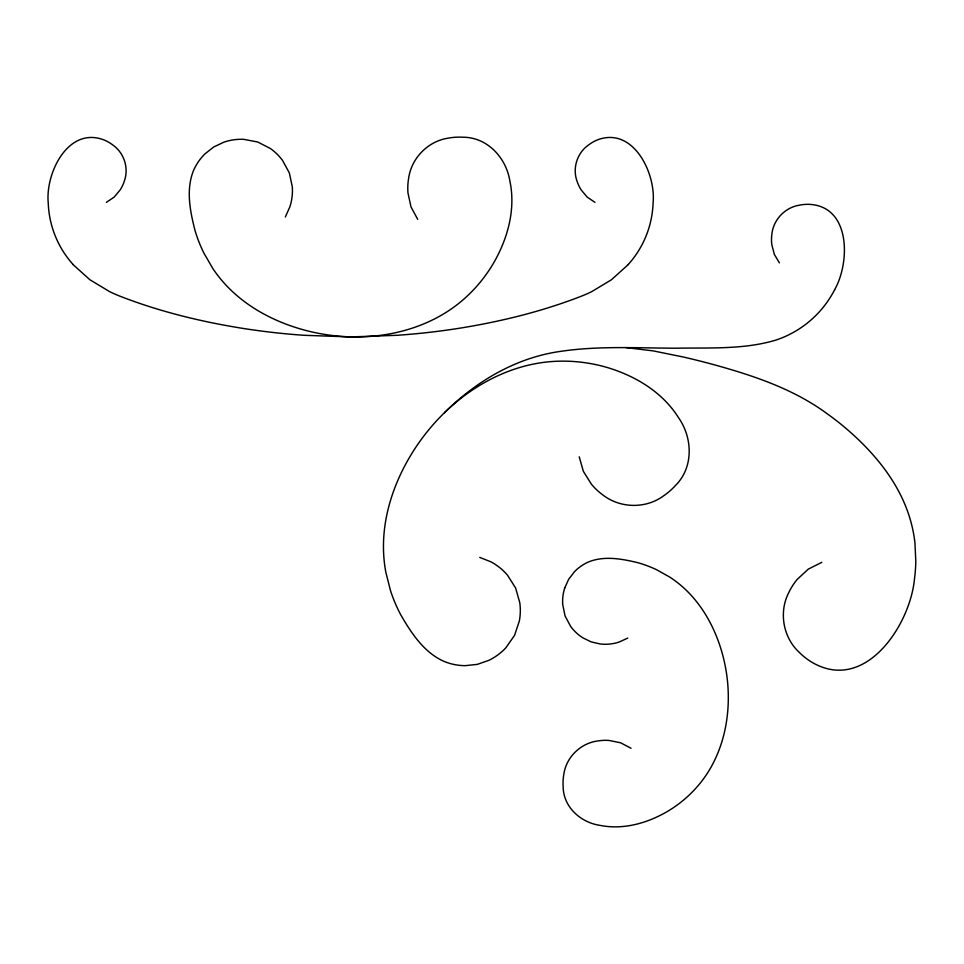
<?xml version="1.0" encoding="UTF-8"?>
<svg xmlns="http://www.w3.org/2000/svg" width="964" height="964" viewBox="0 0 964 964"><rect width="100%" height="100%" fill="white"/><g stroke="black" fill="none" stroke-linecap="round" stroke-linejoin="round"><path stroke-width="1.45" d="M564.771 587.859L568.688 579.231L574.46 571.724A43.934 43.934 0 0 1 587.992 562.181C603.922 555.421 622.129 558.855 638.337 562.831A118.247 118.247 0 0 1 656.99 569.929L669.956 577.219A108.438 108.438 0 0 1 681.078 585.546C701.804 603.211 715.312 628.118 722.458 654.134A166.808 166.808 0 0 1 727.531 681.596C730.495 711.998 725.145 743.726 709.323 770.128A116.885 116.885 0 0 1 698.526 785.19L695.393 788.745A122.271 122.271 0 0 1 665.726 812.435C648.157 822.34 627.781 828.474 607.489 826.485A74.553 74.553 0 0 1 600.114 825.377C580.834 822.629 563.35 807.169 563.145 786.72A50.092 50.092 0 0 1 563.747 774.695C565.989 757.608 580.111 743.497 597.138 741.063A48.152 48.152 0 0 1 609.007 740.436L620.623 742.798L631.034 748.257M834.631 289.718C850.152 262.594 850.995 205.814 808.639 204.32A42.536 42.536 0 0 0 798.554 205.344C784.31 207.947 773.02 220.382 771.803 234.806A40.392 40.392 0 0 0 771.827 244.784L774.357 254.412L779.406 262.895M285.344 216.984L289.971 206.585A53.177 53.177 0 0 0 292.309 186.847L289.357 172.978L282.585 160.482A53.598 53.598 0 0 0 270.366 148.516L257.737 142.009L243.784 139.346A53.333 53.333 0 0 0 224.094 142.094L213.791 146.926L204.85 153.975A52.767 52.767 0 0 0 193.595 170.363C185.715 189.595 190.101 211.417 195.114 230.818A142.021 142.021 0 0 0 203.91 253.122L212.863 268.582A130.236 130.236 0 0 0 223.021 281.825C244.543 306.456 274.656 322.301 306.01 330.495A200.355 200.355 0 0 0 339.063 336.195C384.708 340.256 433.39 327.977 467.275 296.02A146.865 146.865 0 0 0 495.291 260.039C506.919 238.795 513.993 214.237 511.306 189.884A89.544 89.544 0 0 0 509.872 181.051C506.269 157.927 487.459 137.153 462.901 137.225A60.166 60.166 0 0 0 448.465 138.105C427.98 141.057 411.23 158.229 408.567 178.714A57.84 57.84 0 0 0 407.977 192.981L410.989 206.886L417.701 219.322M628.383 264.473L611.417 279.777L591.691 291.646A141.515 141.515 0 0 1 581.172 296.273C541.66 311.637 500.244 321.723 458.418 328.399A711.083 711.083 0 0 1 397.325 335.279L350.667 336.93L304.009 335.291A711.083 711.083 0 0 1 242.916 328.399C201.09 321.723 159.675 311.625 120.163 296.273A141.515 141.515 0 0 1 109.643 291.646L89.917 279.777L72.951 264.473M444.488 412.7C475.927 381.383 516.005 357.632 560.397 351.402C598.74 345.666 637.614 348.1 676.222 348.209C709.384 347.606 743.557 349.751 775.731 340.147A97.497 97.497 0 0 0 787.07 335.641A102.425 102.425 0 0 0 834.643 289.73M627.745 638.096L619.129 642.048A44.175 44.175 0 0 1 600.355 644L591.137 641.879L582.642 637.71A44.513 44.513 0 0 1 570.592 626.323L565.037 615.876L562.687 604.283A44.404 44.404 0 0 1 564.771 587.859M106.389 202.332L114.15 197.102L120.199 189.872A38.259 38.259 0 0 0 124.248 181.328C129.019 168.471 124.356 153.264 113.198 145.287A40.295 40.295 0 0 0 104.968 140.334C68.552 125.248 45.212 172.954 48.248 203.055A97.027 97.027 0 0 0 73.011 264.425M821.822 562.325L808.326 569.109L797.156 579.448A61.804 61.804 0 0 0 788.901 592.318C778.623 611.935 782.961 637.264 799.204 652.327A65.094 65.094 0 0 0 811.387 661.943C864.901 694.116 910.293 624.997 914.487 578.81A151.36 151.36 0 0 0 915.8 561.265L914.944 542.925A139.009 139.009 0 0 0 909.956 518.524C899.267 482.783 874.625 453.044 846.766 429.064A284.175 284.175 0 0 0 826.678 413.387C794.191 389.528 755.559 376.346 717.132 365.585A757.114 757.114 0 0 0 683.066 356.957L653.134 350.872L626.01 347.618M479.735 557.385L491.038 561.892A56.828 56.828 0 0 1 507.546 575.255L515.644 588.064L519.777 602.669A57.274 57.274 0 0 1 519.367 620.937L514.559 635.348L505.871 647.784A56.996 56.996 0 0 1 488.76 660.388L477.276 664.377L465.178 665.666A56.394 56.394 0 0 1 444.332 661.521C423.955 652.688 411.038 632.721 400.385 614.14A151.77 151.77 0 0 1 390.468 590.51L385.781 572.014A139.178 139.178 0 0 1 383.672 554.3C381.756 519.403 392.963 484.808 410.821 455.141A214.104 214.104 0 0 1 431.86 426.124C463.744 388.95 510.149 362.018 559.915 361.175A156.939 156.939 0 0 1 608.2 367.79C632.938 375.358 656.677 388.878 672.8 409.507A95.689 95.689 0 0 1 678.294 417.34C692.791 437.704 693.899 467.636 675.065 485.916A64.299 64.299 0 0 1 663.365 496.002C645.494 509.04 619.876 508.402 602.548 494.713A61.804 61.804 0 0 1 591.45 484.241L583.365 471.36L579.231 456.84M594.945 202.332L587.184 197.102L581.135 189.872A38.259 38.259 0 0 1 577.087 181.328C572.315 168.471 576.978 153.264 588.136 145.287A40.295 40.295 0 0 1 596.367 140.334C632.782 125.248 656.123 172.954 653.086 203.055A97.027 97.027 0 0 1 628.323 264.425"/></g></svg>
